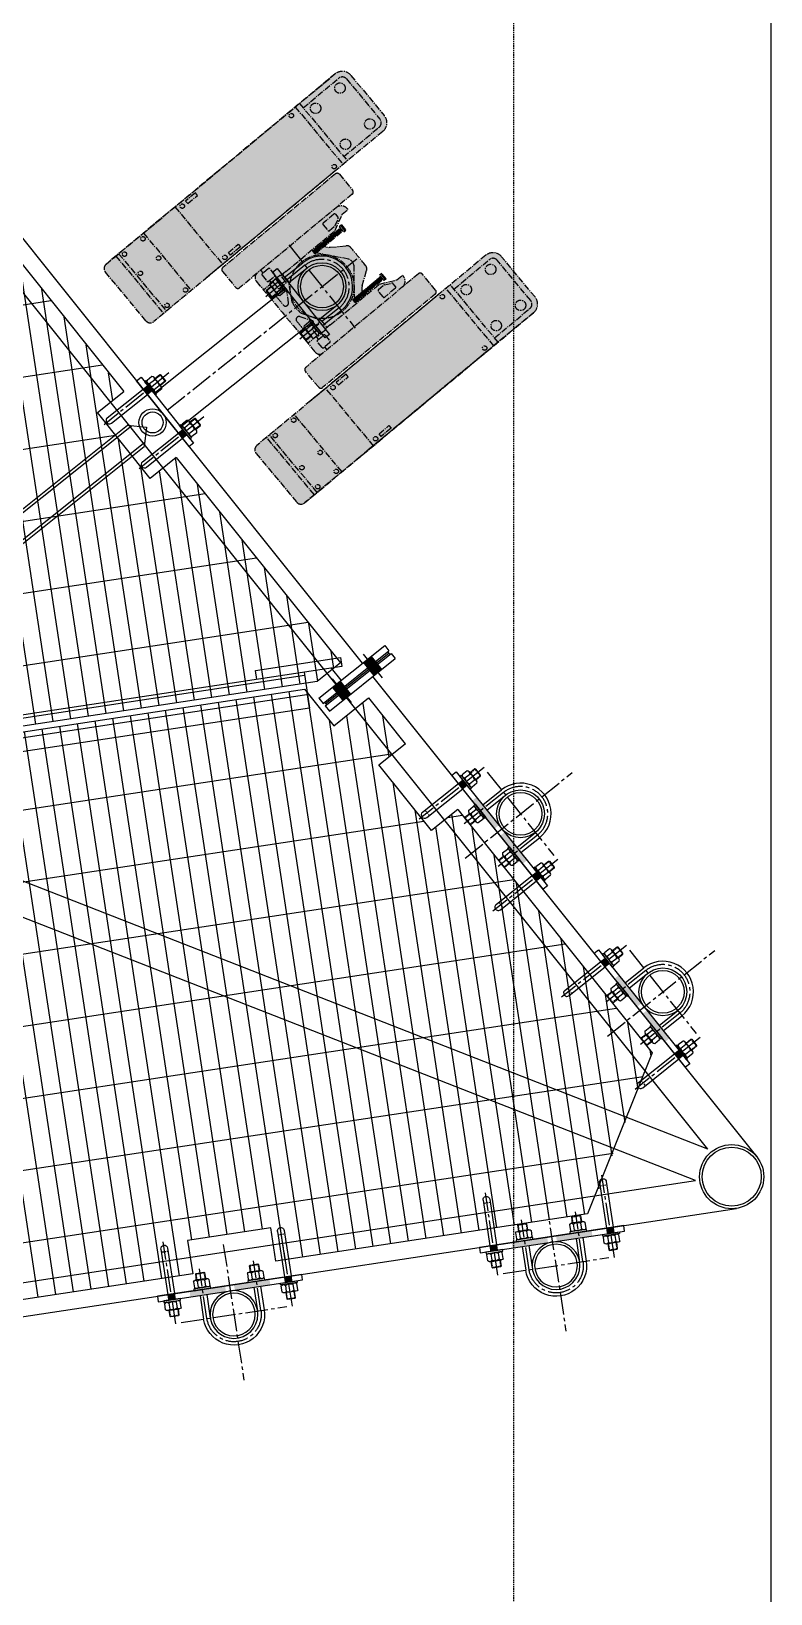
# Model space of a CAD drawing. Extents: x -408 to 1508121, y -29672 to 868845.
# Drawn here: x 1343307 to 1344624, y 372137 to 374919 of the extents above; entities that cross this region are included whole.
import ezdxf

# ---------------------------------------------------------------- set-up
doc = ezdxf.new("R2010")
doc.units = 0
doc.header["$MEASUREMENT"] = 0
for name, pattern in [('CENTER2', [16.875, 11.25, -1.875, 1.875, -1.875]), ('CENTRE', [58, 40, -6, 6, -6]), ('HIDDEN2', [4, 2.5, -1.5])]:
    doc.linetypes.add(name, pattern=pattern)
doc.layers.get('0').update_dxf_attribs({"lineweight": 25})
for name, color, linetype in [('-GRATING SLOT', 2, 'Continuous'), ('Building Exist', 8, 'Continuous'), ('Earth_Exist', 7, 'HIDDEN2'), ('ELEC', 1, 'CENTER2'), ('Fence Plan Exist', 8, 'FENCE-COMPOUND'), ('Hatch', 8, 'Continuous'), ('STEEL', 2, 'Continuous'), ('Steelwork centreline', 1, 'CENTRE'), ('Steelwork Exist', 7, 'Continuous'), ('Steelwork Hidden', 1, 'Continuous'), ('Steelwork New', 2, 'Continuous')]:
    doc.layers.add(name, color=color, linetype=linetype)
doc.styles.add('ISOCP', font='isocp.shx')
doc.linetypes.add('FENCE-COMPOUND', pattern='A,12,-3.5,["/",ISOCP,S=2.5,R=0,X=-2.5,Y=-1.25],-0.25', length=15.75)
pattern_1 = [(255, (-12479.50001493878, -2438.904908980039), (1.690370196005869, -0.4529333289294116), [])]

# ---------------------------------------------------------------- blocks, each defined once
blk = doc.blocks.new('NEW MOUNT')
at = {"layer": 'Building Exist'}
h = blk.add_hatch(color=2, dxfattribs=at)
h.dxf.hatch_style = 1
h.paths.add_polyline_path([(-97.99997345975679, 9.994499960404935), (-105.0001735717323, 9.994537142523768), (-105.0002194128028, 0.0005733540147048), (-97.99997345975679, 0.0005351291511033)])
h.paths.add_polyline_path([(-105.0001735717323, 9.994537142523768), (-111.9999734597568, 9.994574322516197), (-111.9999734597568, 0.000611576191659), (-105.0002194128028, 0.0005733540147048)])
h = blk.add_hatch(color=2, dxfattribs=at)
h.dxf.hatch_style = 1
h.paths.add_polyline_path([(-48.55027701400468, 9.995699700324618), (-71.99997345975679, 9.995228154903087), (-71.99997345975679, 0.0003931560713681), (-48.55033010555053, 0.0002651092236192)])
h.paths.add_polyline_path([(-7.999973459756802, 9.99651511855518), (-48.55027701400468, 9.995699700324618), (-48.55033010555053, 0.0002651092236192), (-7.999973459756802, 4.36838799942e-05)])
h = blk.add_hatch(color=2, dxfattribs=at)
h.dxf.hatch_style = 1
h.paths.add_polyline_path([(48.55038321028768, 9.995699700324618), (72.00007965603982, 9.995228154903087), (72.00007965603982, 0.0003931560713681), (48.55043630183354, 0.0002651092236192)])
h.paths.add_polyline_path([(8.000079656039816, 9.99651511855518), (48.55038321028768, 9.995699700324618), (48.55043630183354, 0.0002651092236192), (8.000079656039816, 4.36838799942e-05)])
h = blk.add_hatch(color=2, dxfattribs=at)
h.dxf.hatch_style = 1
h.paths.add_polyline_path([(98.00002654024321, 9.994499960404935), (105.0002266522187, 9.994537142523768), (105.0002724932892, 0.0005733540147048), (98.00002654024321, 0.0005351291511033)])
h.paths.add_polyline_path([(105.0002266522187, 9.994537142523768), (112.0000265402432, 9.994574322516197), (112.0000265402432, 0.000611576191659), (105.0002724932892, 0.0005733540147048)])
at = {"color": 2}
blk.add_lwpolyline([(-130.0000000176551, -0.0059381552309787), (-129.9999469018585, 9.99406184462714), (130.0000530981415, 9.999290134463081), (129.9999999823449, -0.0007098653913999), (-129.999999982343, 0.0007098653913999)], dxfattribs=at)
at = {"layer": 'Steelwork centreline'}
for p, q in [((2.65402431978e-05, -73.6831518124648), (2.65402431978e-05, 170.635769244629)), ((-104.9999734597568, 53.62161284609829), (-105.0008273696549, -94.3414511189372)), ((-94.96396817046208, 52.54718039781764), (94.96402125094843, 52.54617158020447)), ((-48.54997345788433, 52.54701141342011), (-48.55052665888615, -37.00442193518029)), ((48.5500265403316, 52.54670785848758), (48.54947333932797, -37.00472549011465)), ((105.0000265402432, 53.62161284609829), (105.0008804501412, -94.3414511189372))]:
    blk.add_line(p, q, dxfattribs=at)
blk.add_arc((2.65402431978e-05, 52.54667598901106), 48.55, 359.9993738503077, 180, dxfattribs=at)
at = {"layer": 'Steelwork Exist', "color": 2}
for p, q in [((-115.392414425276, 27.99459234198548), (-94.60780473473824, 27.99448194288016)), ((-54.55027701453764, 9.995609933575906), (-54.5499734578043, 52.54704328289846)), ((-42.55027701469953, 9.995546194619235), (-42.54997345796619, 52.54697954394361)), ((42.54972298364918, 9.995306378641544), (42.55002654042619, 52.54673972796228)), ((54.54972298348002, 9.995242639688511), (54.55002654024247, 52.54667598901106)), ((115.3924675057624, 27.99459234198548), (94.60785781522465, 27.99448194288016)), ((-119.0001202029671, 25.99461150457319), (-119.0001786303437, 14.99461150473689)), ((-115.3924940989691, 12.99459234219648), (-94.60788440842772, 12.99448194309298)), ((-111.6668452971135, 14.99457255314883), (-111.6667868697404, 25.99457255299058)), ((-98.33351196396687, 14.99450173208788), (-98.33345353659388, 25.99450173193145)), ((-91.00012020336365, 25.99446278035066), (-91.00017863073664, 14.99446278050527)), ((91.00017328385002, 25.99446278035066), (91.000231711223, 14.99446278050527)), ((115.3925471794555, 12.99459234219648), (94.60793748891409, 12.99448194309298)), ((98.33356504445328, 14.99450173208788), (98.33350661708029, 25.99450173193145)), ((111.6668983775998, 14.99457255314883), (111.6668399502268, 25.99457255299058)), ((119.0001732834534, 25.99461150457319), (119.0002317108301, 14.99461150473689)), ((-111.0007623730143, -82.10465514742698), (-111.0002583041459, -0.0054309877505148)), ((-99.00076237319081, -82.10471888638001), (-99.00025830431879, -0.0054947267017269)), ((-62.5504151155219, -16.0043475733637), (-62.5503566881489, -5.004347573520134)), ((-38.15812089360952, -18.00447713500216), (-58.94273058415275, -18.00436673589684)), ((-38.15804121991822, -3.004477135214982), (-58.94265091045963, -3.004366736106022)), ((-55.21702335491863, -5.004386525104564), (-55.21708178229165, -16.00438652494631)), ((-41.88369002177386, -5.004457346163691), (-41.88374844914688, -16.00445734600725)), ((-34.55041511591844, -16.00449629759168), (-34.55035668854363, -5.004496297759033)), ((34.54958488115517, -16.00494087491643), (34.54964330852817, -5.004940875072862)), ((58.94187910306754, -18.00507043655489), (38.15726941252433, -18.00496003744956)), ((58.94195877675882, -3.005070436767709), (38.15734908621744, -3.004960037658746)), ((41.88297664175843, -5.004979826657289), (41.88291821438543, -16.00497982649904)), ((55.21630997490318, -5.005050647716416), (55.21625154753018, -16.00505064755998)), ((62.54958488075863, -16.00508959914441), (62.54964330813344, -5.005089599311759)), ((99.00081545367719, -82.10471888638001), (99.00031138480516, -0.0054947267017269)), ((111.0008154535007, -82.10465514742698), (111.0003113846323, -0.0054309877505148))]:
    blk.add_line(p, q, dxfattribs=at)
at = {"layer": 'Steelwork Exist', "color": 8, "linetype": 'HIDDEN2'}
for p, q in [((-97.00005115274328, 38.99449464964346), (-113.0000511525195, 38.99457963491478)), ((-112.0000458409558, 39.99457432332201), (-112.0001095799052, 27.99457432349118)), ((-98.00010958010172, 27.9944999613781), (-98.0000458411505, 39.99449996121075)), ((97.00010423322964, 38.99449464964346), (113.0001042330059, 38.99457963491478)), ((98.00016266058813, 27.9944999613781), (98.00009892163686, 39.99449996121075)), ((112.0000989214422, 39.99457432332201), (112.0001626603916, 27.99457432349118)), ((-55.55042573877654, -18.00438475438932), (-55.55048947772957, -30.0043847542238)), ((-41.55048947793146, -30.00445911633324), (-41.55042573897482, -18.00445911650604)), ((41.54957425790053, -18.00497805594204), (41.5495105189475, -30.00497805577652)), ((55.54951051874559, -30.00505241788597), (55.54957425770225, -18.00505241805877)), ((-56.55048416613317, -29.0043794426565), (-40.55048416635691, -29.00446442792964)), ((40.54951583054388, -29.00497274420923), (56.54951583032016, -29.00505772948236)), ((-99.00073050371793, -76.10471888646369), (-111.0007305035487, -76.10465514751066)), ((99.00078358420431, -76.10471888646369), (111.0007835840351, -76.10465514751066))]:
    blk.add_line(p, q, dxfattribs=at)
at = {"layer": 'Steelwork Exist', "color": 2}
for points in [[(-97.00010958012173, 27.99449464979989), (-97.00005115274328, 38.99449464964346), (-98.0000458411505, 39.99449996121075), (-112.0000458409558, 39.99457432332201), (-113.0000511525195, 38.99457963491478), (-113.000109579898, 27.99457963507121)], [(97.00016266060814, 27.99449464979989), (97.00010423322964, 38.99449464964346), (98.00009892163686, 39.99449996121075), (112.0000989214422, 39.99457432332201), (113.0001042330059, 38.99457963491478), (113.0001626603843, 27.99457963507121)], [(-56.55042573876745, -18.00437944281293), (-56.55048416613317, -29.0043794426565), (-55.55048947772957, -30.0043847542238), (-41.55048947793146, -30.00445911633324), (-40.55048416635691, -29.00446442792964), (-40.55042573898754, -18.00446442808606)], [(40.54957425790962, -18.00497274436566), (40.54951583054388, -29.00497274420923), (41.5495105189475, -30.00497805577652), (55.54951051874559, -30.00505241788597), (56.54951583032016, -29.00505772948236), (56.54957425768952, -18.00505772963879)]]:
    blk.add_lwpolyline(points, dxfattribs=at)
at = {"layer": 'Steelwork Exist'}
for points in [[(-90.00018925390758, 12.99445746895617), (-90.00020518864767, 9.994457468999826), (-120.0002051882238, 9.994616816382404), (-120.0001892534874, 12.99461681633875), (-90.00018925390758, 12.99445746895617)], [(90.00024233439397, 12.99445746895617), (90.00025826913406, 9.994457468999826), (120.0002582687102, 9.994616816382404), (120.0002423339738, 12.99461681633875), (90.00024233439397, 12.99445746895617)], [(-63.55034606497793, -3.004342261967393), (-63.55033013024149, -0.0043422620110505), (-33.5503301306635, -0.0045016093972663), (-33.55034606540357, -3.004501609353609), (-63.55034606497793, -3.004342261967393)], [(33.54965393169914, -3.00493556352012), (33.54966986643558, -0.0049355635637767), (63.54966986601357, -0.0050949109499925), (63.5496539312735, -3.005094910906336), (33.54965393169914, -3.00493556352012)]]:
    blk.add_lwpolyline(points, dxfattribs=at)
at = {"layer": 'Steelwork Exist', "color": 2}
for radius in [42.54999999999999, 38.05]:
    blk.add_circle((2.65402431978e-05, 52.54667598901106), radius, dxfattribs=at)
for centre, radius, start, end in [((2.65402431978e-05, 52.54667598901106), 54.55, 359.9993912933662, 180), ((-115.3334660729633, 23.63435032751295), 4.360640472798487, 32.76917191631592, 147.2302194215258), ((-105.0001739091349, 15.88342603149249), 12.11111111111111, 56.60120720098078, 123.3981841369849), ((-94.66679940659014, 23.63424055487303), 4.360640472798487, 32.76917191631592, 147.2302194215258), ((94.66685248707651, 23.63424055487303), 4.360640472798487, 32.7697805784742, 147.2308280836841), ((105.0002269896213, 15.88342603149249), 12.11111111111111, 56.60181586310208, 123.3987927990765), ((115.3335191534497, 23.63435032751295), 4.360640472798487, 32.7697805784742, 147.2308280836841), ((-115.3334994271172, 17.35483373020361), 4.360640472798487, 212.7691719163159, 327.2302194215258), ((-105.0001249245688, 25.10564825358415), 12.11111111111111, 236.6012072009808, 303.3981841369849), ((-94.66683276074036, 17.35472395756551), 4.360640472798487, 212.7691719163159, 327.2302194215258), ((94.66688584122677, 17.35472395756551), 4.360640472798487, 212.7697805784742, 327.2308280836841), ((105.0001780050552, 25.10564825358415), 12.11111111111111, 236.6018158631021, 303.3987927990765), ((115.3335525076036, 17.35483373020361), 4.360640472798487, 212.7697805784742, 327.2308280836841), ((-58.88373591229537, -13.64412534788789), 4.360640472798487, 212.7691719163159, 327.2302194215258), ((-58.88370255814697, -7.364608750580372), 4.360640472798487, 32.76917191631592, 147.2302194215258), ((-48.55036140975061, -5.893310824509172), 12.11111111111111, 236.6012072009808, 303.3981841369849), ((-48.55041039431672, -15.11553304660265), 12.11111111111111, 56.60120720098078, 123.3981841369849), ((-38.21706924592218, -13.64423512053145), 4.360640472798487, 212.7691719163159, 327.2302194215258), ((-38.21703589177014, -7.364718523222108), 4.360640472798487, 32.76917191631592, 147.2302194215258), ((38.21626408438168, -13.64471864944062), 4.360640472798487, 212.7691719163159, 327.2302194215258), ((38.21629743853009, -7.365202052133098), 4.360640472798487, 32.76917191631592, 147.2302194215258), ((48.54963858692645, -5.893904126061896), 12.11111111111111, 236.6012072009808, 303.3981841369849), ((48.54958960236036, -15.11612634815537), 12.11111111111111, 56.60120720098078, 123.3981841369849), ((58.88293075075488, -13.64482842208417), 4.360640472798487, 212.7691719163159, 327.2302194215258), ((58.88296410490693, -7.365311824774835), 4.360640472798487, 32.76917191631592, 147.2302194215258), ((-105.0007623731071, -82.10468701689986), 5.999999999999999, 179.999695668882, 359.999695668882), ((105.0008154535935, -82.10468701689986), 5.999999999999999, 180.000304331118, 0.0003043311180138999)]:
    blk.add_arc(centre, radius, start, end, dxfattribs=at)
blk = doc.blocks.new('*U255')
at = {"true_color": 0xffffff}
h = blk.add_hatch(color=7, dxfattribs=at)
h.dxf.hatch_style = 1
edge = h.paths.add_edge_path()
edge.add_line((-332.7066466859715, 276.4412483093329), (-862.7066466859714, 276.4412483093329))
edge.add_arc((-862.7066466859714, 266.4412483093329), 10, 90, 180)
edge.add_line((-872.7066466859714, 266.4412483093329), (-872.7066466859714, 153.4412483093329))
edge.add_arc((-862.7066466859714, 153.4412483093329), 10, 180, 270)
edge.add_line((-862.7066466859714, 143.4412483093328), (-332.7066466859715, 143.4412483093328))
edge.add_arc((-332.7066466859715, 163.4412483093329), 20, 270, 360)
edge.add_line((-312.7066466859715, 163.4412483093329), (-312.7066466859715, 256.4412483093329))
edge.add_arc((-332.7066466859715, 256.4412483093329), 20, 0, 90)
h = blk.add_hatch(color=7, dxfattribs=at)
h.dxf.hatch_style = 1
edge = h.paths.add_edge_path()
edge.add_line((-446.0885262970286, 139.1153693262022), (-706.7968293869808, 139.1153693262022))
edge.add_arc((-706.7968293869808, 134.1153693262022), 5, 90, 180)
edge.add_line((-711.7968293869808, 134.1153693262022), (-711.7968293869808, 97.1153693262022))
edge.add_arc((-706.7968293869808, 97.1153693262022), 5, 180, 270)
edge.add_line((-706.7968293869808, 92.1153693262022), (-666.5837014428863, 92.1153693262022))
edge.add_arc((-666.583701443008, 82.11536932649622), 9.99999999970597, 89.99999999930237, 179.9974358599911)
edge.add_line((-676.5837014326997, 82.11581685335246), (-676.5837014326997, -82.11582135241598))
edge.add_arc((-666.5841534486977, -82.11582135241598), 9.999547984002104, 180.0000000000001, 270.0025899196011)
edge.add_line((-666.5837014428863, -92.1153693262022), (-706.7968293869808, -92.1153693262022))
edge.add_arc((-706.7968293869808, -97.1153693262022), 5, 90, 180)
edge.add_line((-711.7968293869808, -97.1153693262022), (-711.7968293869808, -134.1153693262022))
edge.add_arc((-706.7968293869808, -134.1153693262022), 5, 180, 270)
edge.add_line((-706.7968293869808, -139.1153693262022), (-446.0885262970286, -139.1153693262022))
edge.add_arc((-446.0885262970286, -134.1153693262022), 5, 270, 360)
edge.add_line((-441.0885262970286, -134.1153693262022), (-441.0885262970286, -97.1153693262022))
edge.add_arc((-446.0885262970286, -97.1153693262022), 5, 0, 90)
edge.add_line((-446.0885262970286, -92.1153693262022), (-481.9074327716688, -92.11536932617183))
edge.add_arc((-483.562393213261, -78.04116031827297), 14.1711768481399, 276.7065086065166, 368.5758282112092)
edge.add_line((-469.5496589279336, -75.92797998756993), (-482.6034682748312, -75.9279799873475))
edge.add_line((-482.6034682748312, -75.9279799873475), (-511.1367397224703, -61.83331205439754))
edge.add_line((-511.1367397224703, -61.83331205439754), (-545.516775590152, -61.83331205439754))
edge.add_arc((-525.4818612282731, -61.18088892583221), 20.04553440112059, 124.14569243126351, 181.8651383306969, ccw=False)
edge.add_line((-536.7334032615287, -44.59094464321345), (-513.2378649284828, -28.67530617603916))
edge.add_arc((-518.8645265931723, -20.36891965548211), 10.03271541098321, 304.1133129720614, 359.9000611521219)
edge.add_arc((-12189.23337541665, -0.0127187310044761), 11680.41931751228, 359.9000611521219, 360.1000636260545)
edge.add_arc((-527.66162601415, 15.69275943016178), 19.40593010181404, 13.99677610861405, 41.98984976492545)
edge.add_line((-513.2379093257337, 28.67530617603524), (-536.7334032611278, 44.59094464295775))
edge.add_arc((-525.5027205288199, 61.17026306462722), 20.02503518001577, 178.102532482827, 235.88663675663952, ccw=False)
edge.add_line((-545.516775590152, 61.83331205439754), (-511.1367397224703, 61.83331205439754))
edge.add_line((-511.1367397224703, 61.83331205439754), (-482.6034682748312, 75.9279799873475))
edge.add_line((-482.6034682748312, 75.9279799873475), (-469.5496589279673, 75.9279799873475))
edge.add_arc((-483.5623932132608, 78.0411603182731), 14.17117684813971, 351.4241717878807, 443.2934913934836)
edge.add_line((-481.9074327716688, 92.11536932617183), (-446.0885262970286, 92.1153693262022))
edge.add_arc((-446.088526297033, 97.11536932620643), 5.000000000004233, 270.0000000000495, 359.9999999999515)
edge.add_line((-441.0885262970286, 97.1153693262022), (-441.0885262970286, 134.1153693262022))
edge.add_arc((-446.0885262970286, 134.1153693262022), 5, 0, 90)
h = blk.add_hatch()
h.set_pattern_fill('_USER', color=256, scale=1.75, angle=255, pattern_type=0)
h.set_pattern_definition(pattern_1)
h.paths.add_polyline_path([(-500.8611339541557, 52.7888820877124), (-565.245125746721, 52.7888820877124), (-565.245125746721, 59.48338667719509), (-500.8611339541557, 59.48338667719509)])
h = blk.add_hatch()
h.set_pattern_fill('_USER', color=256, scale=1.75, angle=255, pattern_type=0)
h.set_pattern_definition(pattern_1)
h.paths.add_polyline_path([(-500.8611339541557, -52.7888820877124), (-565.245125746721, -52.7888820877124), (-565.245125746721, -59.48338667719509), (-500.8611339541557, -59.48338667719509)])
h = blk.add_hatch(color=7, dxfattribs=at)
h.dxf.hatch_style = 1
edge = h.paths.add_edge_path()
edge.add_line((-332.7066466859715, -143.4412483093328), (-862.7066466859714, -143.4412483093328))
edge.add_arc((-862.7066466859714, -153.4412483093329), 10, 90, 180)
edge.add_line((-872.7066466859714, -153.4412483093329), (-872.7066466859714, -266.4412483093329))
edge.add_arc((-862.7066466859714, -266.4412483093329), 10, 180, 270)
edge.add_line((-862.7066466859714, -276.4412483093329), (-332.7066466859715, -276.4412483093329))
edge.add_arc((-332.7066466859715, -256.4412483093329), 20, 270, 360)
edge.add_line((-312.7066466859715, -256.4412483093329), (-312.7066466859715, -163.4412483093329))
edge.add_arc((-332.7066466859715, -163.4412483093329), 20, 0, 90)
for p, q in [((-840.1391144060934, 276.4412483093329), (-840.1391144060934, 143.4412483093328)), ((-833.7055040693549, 276.4412483093329), (-833.7055040693549, 143.4412483093328)), ((-776.0874149192996, 276.4412483093329), (-776.0874149192996, 143.4412483093328)), ((-703.3556432265495, 276.4412483093329), (-703.3556432265495, 143.4412483093328)), ((-424.8595786234536, 276.4412483093329), (-424.8595786234536, 143.4412483093328)), ((-414.8595786234536, 276.4412483093329), (-414.8595786234536, 143.4412483093328)), ((-414.8595786234536, 266.441248309362), (-332.7066466859715, 266.4412483093329)), ((-322.7066466859715, 256.4412483093329), (-322.7066466859715, 163.4412483093329)), ((-442.8685123504136, 143.4412483093038), (-742.5447810215289, 143.4412483093328)), ((-414.8595786234536, 153.441248309362), (-332.7066466859715, 153.4412483093329)), ((-711.7947045865174, 134.1153693262022), (-711.7947045865174, 97.1153693262022)), ((-446.0864014965655, 139.1153693262022), (-706.7947045865174, 139.1153693262022)), ((-441.0864014965653, 134.1153693262022), (-441.0864014965653, 97.1153693262022)), ((-446.0864014965655, 92.1153693262022), (-706.7947045865174, 92.1153693262022)), ((-657.7505694092423, 85.68155152793044), (-657.7505694092423, 92.1153693262022)), ((-520.830650124949, 83.68155152793042), (-520.830650124949, 70.2002534295898)), ((-493.8206322870855, 85.68155152793044), (-518.8306501249488, 85.68155152793044)), ((-491.8206322870855, 83.68155152793042), (-491.8206322870855, 77.0939938496158)), ((-654.4667174678642, 61.83331205439754), (-676.5824966475658, 61.83331205439754)), ((-657.7505694092423, 61.83331205439754), (-657.7505694092423, 68.2002534295898)), ((-624.8986425822541, 61.83331205439754), (-636.5600700311652, 61.83331205439754)), ((-632.4510826484355, 45.19958248708279), (-632.4510826484355, 61.83331205439754)), ((-624.8986425822541, 61.83331205439754), (-511.1346149220071, 61.83331205439754)), ((-565.245125746721, 59.48338667719509), (-500.8611339541557, 59.48338667719509)), ((-565.245125746721, 59.48338667719509), (-565.245125746721, 52.78888208768328)), ((-560.5146507896887, 50.54071163828485), (-560.5146507896887, 61.83331205439754)), ((-560.5146507896887, 50.54071163828485), (-560.5146507896887, 61.83331205439754)), ((-545.5146507896889, 61.1495455406839), (-545.5146507896889, 61.83331205439754)), ((-545.5146507896889, 61.1495455406839), (-545.5146507896889, 61.83331205439754)), ((-518.8306501249488, 68.2002534295898), (-506.4058328237033, 68.2002534295898)), ((-511.1346149220071, 61.83331205439754), (-482.6013434743682, 75.9279799873475)), ((-505.0455499073314, 68.52637415268691), (-493.4603493707427, 74.4201145727129)), ((-500.8611339541557, 62.48338667719509), (-500.8611339541557, 49.78888208768331)), ((-495.8611339541557, 62.48338667719509), (-500.8611339541557, 62.48338667719509)), ((-497.8611339541557, 62.48338667719509), (-497.8611339541557, 49.78888208768331)), ((-495.8611339541557, 62.48338667719509), (-495.8611339541557, 49.78888208768331)), ((-482.6013434743682, 75.9279799873475), (-469.5475341275041, 75.9279799873475)), ((-647.1434730507779, 40.019498990383), (-663.5830543745133, 40.01949899035389)), ((-657.2088868728778, 15.82868535025045), (-644.5572600783952, 35.4991363818117)), ((-651.2436895346791, 12.6880898400268), (-632.7269406668374, 44.18600741471164)), ((-565.245125746721, 52.78888208768328), (-500.8611339541557, 52.78888208768328)), ((-524.7605199370473, 7.087493351195008), (-560.5146507896887, 50.54071163828485)), ((-536.7312784606647, 44.59094464295775), (-513.2357401280196, 28.67530617603916)), ((-495.8611339541557, 49.78888208768331), (-500.8611339541557, 49.7888820876542)), ((-657.2088868728778, -15.82868535025045), (-644.5572600783952, -35.4991363818117)), ((-651.2436895346791, -12.68808984005591), (-632.7269406668374, -44.18600741471164)), ((-524.7605199370473, -7.087493351195008), (-560.5146507896887, -50.54071163828485)), ((-647.1434730507779, -40.019498990383), (-663.5830543745133, -40.01949899035389)), ((-632.4510826484355, -45.19958248708279), (-632.4510826484355, -61.83331205439754)), ((-565.245125746721, -52.78888208768328), (-500.8611339541557, -52.78888208768328)), ((-565.245125746721, -59.48338667719509), (-565.245125746721, -52.78888208768328)), ((-560.5146507896887, -50.54071163828485), (-560.5146507896887, -61.83331205439754)), ((-536.7312784606647, -44.59094464295775), (-513.2357401280196, -28.67530617603916)), ((-500.8611339541557, -62.48338667719509), (-500.8611339541557, -49.78888208768331)), ((-495.8611339541557, -49.78888208768331), (-500.8611339541557, -49.7888820876542)), ((-497.8611339541557, -62.48338667719509), (-497.8611339541557, -49.78888208768331)), ((-495.8611339541557, -62.48338667719509), (-495.8611339541557, -49.78888208768331)), ((-654.4667174678642, -61.83331205439754), (-676.5824966475658, -61.83331205439754)), ((-657.7505694092423, -61.83331205439754), (-657.7505694092423, -68.2002534295898)), ((-624.8986425822541, -61.83331205439754), (-636.5600700311652, -61.83331205439754)), ((-624.8986425822541, -61.83331205439754), (-511.1346149220071, -61.83331205439754)), ((-565.245125746721, -59.48338667719509), (-500.8611339541557, -59.48338667719509)), ((-545.5146507896889, -61.1495455406839), (-545.5146507896889, -61.83331205439754)), ((-520.830650124949, -83.68155152793042), (-520.830650124949, -70.2002534295898)), ((-518.8306501249488, -68.2002534295898), (-506.4058328237033, -68.2002534295898)), ((-511.1346149220071, -61.83331205439754), (-482.6013434743682, -75.9279799873475)), ((-505.0455499073314, -68.52637415268691), (-493.4603493707427, -74.4201145727129)), ((-495.8611339541557, -62.48338667719509), (-500.8611339541557, -62.48338667719509)), ((-491.8206322870855, -83.68155152793042), (-491.8206322870855, -77.0939938496158)), ((-482.6013434743682, -75.9279799873475), (-469.5475341275041, -75.9279799873475)), ((-711.7947045865174, -134.1153693262022), (-711.7947045865174, -97.1153693262022)), ((-446.0864014965655, -92.1153693262022), (-706.7947045865174, -92.1153693262022)), ((-657.7505694092423, -85.68155152793044), (-657.7505694092423, -92.1153693262022)), ((-493.8206322870855, -85.68155152793044), (-518.8306501249488, -85.68155152793044)), ((-441.0864014965653, -134.1153693262022), (-441.0864014965653, -97.1153693262022)), ((-446.0864014965655, -139.1153693262022), (-706.7947045865174, -139.1153693262022)), ((-840.1391144060934, -276.4412483093329), (-840.1391144060934, -143.4412483093328)), ((-833.7055040693549, -276.4412483093329), (-833.7055040693549, -143.4412483093328)), ((-776.0874149192996, -276.4412483093329), (-776.0874149192996, -143.4412483093328)), ((-442.8685123504136, -143.4412483093038), (-742.5447810215289, -143.4412483093328)), ((-703.3556432265495, -276.4412483093329), (-703.3556432265495, -143.4412483093328)), ((-424.8595786234536, -276.4412483093329), (-424.8595786234536, -143.4412483093328)), ((-414.8595786234536, -276.4412483093329), (-414.8595786234536, -143.4412483093328)), ((-414.8595786234536, -153.441248309362), (-332.7066466859715, -153.4412483093329)), ((-322.7066466859715, -256.4412483093329), (-322.7066466859715, -163.4412483093329)), ((-442.8685123504136, -276.4412483093038), (-742.5447810215289, -276.4412483093329)), ((-414.8595786234536, -266.441248309362), (-332.7066466859715, -266.4412483093329))]:
    blk.add_line(p, q)
for points in [[(-872.7066466859714, 266.4412483093329, -0.4142135623730951), (-862.7066466859714, 276.4412483093329), (-332.7066466859715, 276.4412483093329), (-862.7066466859714, 276.4412483093329), (-332.7066466859715, 276.4412483093329, -0.4142135623730951), (-312.7066466859715, 256.4412483093329), (-312.7066466859715, 163.4412483093329, -0.4142135623730951), (-332.7066466859715, 143.4412483093328), (-862.7066466859714, 143.4412483093328, -0.4142135623730951), (-872.7066466859714, 153.4412483093329)], [(-661.7749665230684, 83.68155152793042), (-661.7749665230684, 70.2002534295898, 0.4142135623730951), (-659.7749665230684, 68.2002534295898), (-645.7284717045432, 68.2002534295898, 0.4142135623730951), (-643.7284717045432, 70.2002534295898), (-643.7284717045432, 83.68155152793042, 0.4142135623730951), (-645.7284717045432, 85.68155152793044), (-659.7749665230684, 85.68155152793044, 0.4142135623730951)], [(-654.5366411587629, 61.30909316777252), (-654.5366411587629, 47.82779506943189, 0.4142135623730951), (-652.5366411587628, 45.82779506943189), (-638.4901463402375, 45.82779506943189, 0.4142135623730951), (-636.4901463402375, 47.82779506943189), (-636.4901463402375, 61.30909316777252, 0.4142135623730951), (-638.4901463402375, 63.30909316777251), (-652.5366411587628, 63.30909316777251, 0.4142135623730951)], [(-654.5366411587629, -61.30909316777252), (-654.5366411587629, -47.82779506943189, -0.4142135623730951), (-652.5366411587628, -45.82779506943189), (-638.4901463402375, -45.82779506943189, -0.4142135623730951), (-636.4901463402375, -47.82779506943189), (-636.4901463402375, -61.30909316777252, -0.4142135623730951), (-638.4901463402375, -63.30909316777251), (-652.5366411587628, -63.30909316777251, -0.4142135623730951)], [(-661.7749665230684, -83.68155152793042), (-661.7749665230684, -70.2002534295898, -0.4142135623730951), (-659.7749665230684, -68.2002534295898), (-645.7284717045432, -68.2002534295898, -0.4142135623730951), (-643.7284717045432, -70.2002534295898), (-643.7284717045432, -83.68155152793042, -0.4142135623730951), (-645.7284717045432, -85.68155152793044), (-659.7749665230684, -85.68155152793044, -0.4142135623730951)], [(-872.7066466859714, -266.4412483093329, 0.4142135623730951), (-862.7066466859714, -276.4412483093329), (-332.7066466859715, -276.4412483093329), (-862.7066466859714, -276.4412483093329), (-332.7066466859715, -276.4412483093329, 0.4142135623730951), (-312.7066466859715, -256.4412483093329), (-312.7066466859715, -163.4412483093329, 0.4142135623730951), (-332.7066466859715, -143.4412483093328), (-862.7066466859714, -143.4412483093328, 0.4142135623730951), (-872.7066466859714, -153.4412483093329)]]:
    blk.add_lwpolyline(points, format="xyb", close=True)
for points in [[(-682.0541925380702, 272.5120136884507), (-682.0541925380702, 266.5418082750402), (-659.1909152265171, 266.5418082750402), (-659.1909152265171, 272.5120136884507)], [(-682.0541925380702, 272.5120136884507), (-682.0541925380702, 266.5418082750402), (-659.1909152265171, 266.5418082750402), (-659.1909152265171, 272.5120136884507)], [(-682.0541925380702, 147.3704829302151), (-682.0541925380702, 153.3406883436255), (-659.1909152265171, 153.3406883436255), (-659.1909152265171, 147.3704829302151)], [(-682.0541925380702, 147.3704829302151), (-682.0541925380702, 153.3406883436255), (-659.1909152265171, 153.3406883436255), (-659.1909152265171, 147.3704829302151)], [(-682.0541925380702, -147.3704829302151), (-682.0541925380702, -153.3406883436255), (-659.1909152265171, -153.3406883436255), (-659.1909152265171, -147.3704829302151)], [(-682.0541925380702, -147.3704829302151), (-682.0541925380702, -153.3406883436255), (-659.1909152265171, -153.3406883436255), (-659.1909152265171, -147.3704829302151)], [(-682.0541925380702, -272.5120136884507), (-682.0541925380702, -266.5418082750402), (-659.1909152265171, -266.5418082750402), (-659.1909152265171, -272.5120136884507)], [(-682.0541925380702, -272.5120136884507), (-682.0541925380702, -266.5418082750402), (-659.1909152265171, -266.5418082750402), (-659.1909152265171, -272.5120136884507)]]:
    blk.add_lwpolyline(points, close=True)
for centre, radius in [((-826.2683315909699, 269.2595454424154), 3.954529108246788), ((-783.470479360828, 269.2595454424154), 3.954529108246788), ((-692.4990483639294, 269.2595454424154), 3.954529108246788), ((-440.0144312001529, 269.2595454424154), 3.954529108246788), ((-398.506260153069, 251.518461920321), 9.313590698272073), ((-342.1309995233778, 251.518461920321), 9.313590698272073), ((-826.2683315909699, 225.0559816169552), 3.954529108246788), ((-784.0483288646674, 225.0559816169552), 3.954529108246788), ((-398.506260153069, 168.3640346983447), 9.313590698272073), ((-342.1309995233778, 168.3640346983447), 9.313590698272073), ((-826.2683315909699, 150.6229511762503), 3.954529108246788), ((-783.470479360828, 150.6229511762503), 3.954529108246788), ((-692.4990483639294, 150.6229511762503), 3.954529108246788), ((-439.3831532214998, 150.6229511762503), 3.954529108246788), ((-592.7066466859712, 0), 57), ((-826.2683315909699, -150.6229511762503), 3.954529108246788), ((-783.470479360828, -150.6229511762503), 3.954529108246788), ((-692.4990483639294, -150.6229511762503), 3.954529108246788), ((-439.3831532214998, -150.6229511762503), 3.954529108246788), ((-398.506260153069, -168.3640346983447), 9.313590698272073), ((-342.1309995233778, -168.3640346983447), 9.313590698272073), ((-826.2683315909699, -225.0559816169552), 3.954529108246788), ((-784.0483288646674, -225.0559816169552), 3.954529108246788), ((-398.506260153069, -251.518461920321), 9.313590698272073), ((-342.1309995233778, -251.518461920321), 9.313590698272073), ((-826.2683315909699, -269.2595454424154), 3.954529108246788), ((-783.470479360828, -269.2595454424154), 3.954529108246788), ((-692.4990483639294, -269.2595454424154), 3.954529108246788), ((-440.0144312001529, -269.2595454424154), 3.954529108246788)]:
    blk.add_circle(centre, radius)
for centre, radius, start, end in [((-332.7066466859715, 256.4412483093329), 10, 0, 90), ((-332.7066466859715, 163.4412483093329), 10, 270, 0), ((-706.7947045865174, 134.1153693262022), 5, 90, 180), ((-446.0864014965655, 134.1153693262022), 5, 0, 90), ((-706.7947045865174, 97.1153693262022), 5, 180, 270), ((-666.581576642423, 82.11536932620218), 10, 90, 179.9973194892577), ((-518.8306501249488, 83.68155152793042), 2, 90, 180), ((-493.8206322870855, 83.68155152793042), 2, 0, 90), ((-483.5602684127978, 78.04116031827287), 14.17117684814001, 351.4241717887913, 83.29349139348301), ((-446.0864014965655, 97.1153693262022), 5, 270, 0), ((1586062.78368404, -2.2497260943e-06), 1586739.367385473, 179.9970348691381, 180.0029651308618), ((-525.5146507896887, 61.1495455406839, -3.31276326e-08), 20, 180, 235.8866870304551), ((-525.5146507896887, 61.1495455406839, -3.31276326e-08), 20, 180, 235.8866870304551), ((-518.8306501249488, 70.2002534295898), 2, 180, 270), ((-506.4058328237033, 71.2002534295898), 3, 270, 296.9638112957081), ((-494.8206322870856, 77.0939938496158), 3, 296.9638112957081, 0), ((784365.0461301843, 5.146016750572016), 785031.6298316165, 179.997673700267, 179.9991093573394), ((-663.5830543745133, 37.019498990383), 3, 90, 179.9983637194614), ((-647.1434730507779, 37.019498990383), 3, 329.5499149481155, 90), ((-634.4510826484358, 45.19958248708279), 2, 329.5499149481155, 0), ((-518.8297460403874, 20.38630173838464), 10, 0.0006737508038803, 55.98595212273631), ((-661.5168080572212, 18.92849232832668), 5.307258070952176, 197.3131889037044, 324.2627262238712), ((-592.7066466859712, 0), 60, 168.3879029667359, 191.6120970332616), ((-649.5195475531098, 11.67451476768474), 2, 149.5499149505764, 168.3879029667359), ((-537.9804835526329, -2.91038e-11), 15.00000000001585, 331.8033291177296, 28.19667088227047), ((-1587248.196977413, -1.727783016307511), 1586739.367385473, 359.9993262525312, 0.0007985251532157001), ((-661.5168080572212, -18.92849232832668), 5.307258070952176, 35.73727377612459, 162.6868110949014), ((784365.0461301843, -5.146016750688432), 785031.6298316165, 180.0008906426606, 180.0023262997329), ((-649.5195475531098, -11.67451476768474), 2, 191.6120970332616, 210.4500850518844), ((-518.8297016430467, -20.38630173832644), 10, 304.0140478772636, 359.9993262475286), ((-663.5830543745133, -37.019498990383), 3, 180.0016362805386, 270), ((-647.1434730507779, -37.019498990383), 3, 270, 30.45008505188445), ((-634.4510826484358, -45.19958248708279), 2, 0, 30.45008505188445), ((-525.5146507896887, -61.1495455406839, -3.31277144e-08), 20, 124.113312973478, 180), ((-666.581576642423, -82.11536932620218), 10, 180.0026805124098, 270), ((-518.8306501249488, -70.2002534295898), 2, 90, 180), ((-506.4058328237033, -71.2002534295898), 3, 63.03618870429187, 90), ((-494.8206322870856, -77.0939938496158), 3, 0, 63.03618870429187), ((-483.5602684127978, -78.04116031827287), 14.17117684814001, 276.706508606517, 8.575828211208632), ((-706.7947045865174, -97.1153693262022), 5, 90, 180), ((-518.8306501249488, -83.68155152793042), 2, 180, 270), ((-493.8206322870855, -83.68155152793042), 2, 270, 0), ((-446.0864014965655, -97.1153693262022), 5, 0, 90), ((-706.7947045865174, -134.1153693262022), 5, 180, 270), ((-446.0864014965655, -134.1153693262022), 5, 270, 0), ((-332.7066466859715, -163.4412483093329), 10, 0, 90), ((-332.7066466859715, -256.4412483093329), 10, 270, 0)]:
    blk.add_arc(centre, radius, start, end)

msp = doc.modelspace()

# ---------------------------------------------------------------- hatches: boundary and pattern name
at = {"layer": 'Building Exist'}
h = msp.add_hatch(color=256, dxfattribs=at)
h.dxf.hatch_style = 1
h.paths.add_polyline_path([(1343513.837009925, 374288.8313538202), (1343518.207095645, 374283.3627934596), (1343510.399800853, 374277.1237662716), (1343506.029685702, 374282.5923617925)])
h.paths.add_polyline_path([(1343518.207095645, 374283.3627934596), (1343522.576931512, 374277.8945457541), (1343514.769608917, 374271.6555550278), (1343510.399800853, 374277.1237662716)])
h = msp.add_hatch(color=256, dxfattribs=at)
h.dxf.hatch_style = 1
h.paths.add_polyline_path([(1343585.007676861, 374199.7710668857), (1343580.637591143, 374205.2396272465), (1343572.830305395, 374199.0005887425), (1343577.200418917, 374193.53199192)])
h.paths.add_polyline_path([(1343580.637591143, 374205.2396272465), (1343576.267755276, 374210.7078749519), (1343568.460498959, 374204.4688012878), (1343572.830305395, 374199.0005887425)])
at = {"layer": 'Hatch'}
h = msp.add_hatch(dxfattribs=at)
h.set_pattern_fill('GRATE', color=256, scale=40, angle=98.62936916720233)
h.set_pattern_definition([(98.6293691672023, (1343671.132543071, 372819.4126231383), (-31.39057733275509, -4.763838233643369), []), (188.6293691672023, (1343671.132543071, 372819.4126231383), (19.05535293457347, -125.5623093310203), [])])
h.paths.add_polyline_path([(1343424.948904067, 374240.0365776568), (1343471.747379264, 374277.4346010182), (1343196.67530439, 374621.6494155028), (1342917.66872405, 374579.3073393831), (1343006.105377482, 373996.5676508294), (1343020.935571497, 373998.8182830656), (1343044.979300593, 373840.3858383585), (1343092.342936708, 373701.7369768103), (1343099.845044162, 373652.3029967587), (1343816.052210177, 373760.9946925025), (1343857.793344597, 373794.3512476805), (1343565.389297249, 374160.2546384868), (1343518.590822052, 374122.8566151253)])
h = msp.add_hatch(dxfattribs=at)
h.set_pattern_fill('GRATE', color=256, scale=40, angle=98.62936916720233)
h.set_pattern_definition([(98.6293691672023, (1343210.438088908, 372749.4975708759), (-31.39057733275509, -4.763838233643369), []), (188.6293691672023, (1343210.438088908, 372749.4975708759), (19.05535293457347, -125.5623093310203), [])])
h.paths.add_polyline_path([(1343926.024648607, 373613.009299338), (1343973.801684614, 373649.182788628), (1343908.714314469, 373730.6306675169), (1343845.903728056, 373682.4434306233), (1343793.900401667, 373747.5184308892), (1343101.345465653, 373642.4162007483), (1343108.847573108, 373592.9822206967), (1343104.751844459, 373446.523879038), (1343128.827753644, 373287.8793885915), (1343113.997559628, 373285.6287563549), (1343210.768322517, 372647.972738874), (1343594.562539543, 372706.2174008162), (1343585.574138859, 372765.4450808761), (1343733.875922218, 372787.9513794445), (1343742.864322902, 372728.7236993845), (1344300.90130908, 372813.4114673846), (1344412.921410576, 373099.6849340107), (1344066.465041789, 373533.2273601679), (1344019.666566592, 373495.8293368065)])

# ---------------------------------------------------------------- linework, layer by layer
at = {"layer": '-GRATING SLOT', "flags": 128}
for points in [[(1343565.389297249, 374160.2546384868), (1343857.793344597, 373794.3512476805), (1343816.052210177, 373760.9946925025), (1343099.845044162, 373652.3029967587), (1343092.342936708, 373701.7369768103), (1343044.979300593, 373840.3858383585), (1343020.935571497, 373998.8182830656), (1343006.105377482, 373996.5676508294), (1342917.66872405, 374579.3073393831), (1343196.67530439, 374621.6494155028), (1343471.747379264, 374277.4346010182)], [(1343565.389297249, 374160.2546384868), (1343518.590822052, 374122.8566151253), (1343424.948904067, 374240.0365776568), (1343471.747379264, 374277.4346010182)], [(1343594.562539543, 372706.2174008162), (1343210.768322517, 372647.972738874), (1343113.997559628, 373285.6287563549), (1343128.827753644, 373287.8793885915), (1343104.751844459, 373446.523879038), (1343108.847573108, 373592.9822206967), (1343101.345465653, 373642.4162007483), (1343793.900401667, 373747.5184308892), (1343845.903728056, 373682.4434306233), (1343907.735753658, 373731.8552015884), (1343972.823123804, 373650.4073226996)], [(1344066.465041789, 373533.2273601679), (1344019.666566592, 373495.8293368065), (1343926.024648607, 373613.009299338), (1343972.823123804, 373650.4073226996)], [(1344066.465041789, 373533.2273601679), (1344412.921410576, 373099.6849340107), (1344297.562044642, 372812.9047001647), (1343742.864322902, 372728.7236993845)], [(1343742.864322902, 372728.7236993845), (1343733.875922218, 372787.9513794445), (1343585.574138859, 372765.4450808761), (1343594.562539543, 372706.2174008162)]]:
    msp.add_lwpolyline(points, dxfattribs=at)
for points in [[(1343736.964278993, 374490.1754623469), (1343744.776351072, 374496.418180491), (1343838.418499118, 374379.238198795), (1343830.606427039, 374372.9954806509), (1343736.969472474, 374490.1796125188)], [(1343494.787950669, 374296.6495266471), (1343502.600022748, 374302.8922447911), (1343596.246199186, 374185.7114027129), (1343588.434127107, 374179.4686845686), (1343494.79314415, 374296.6536768189)]]:
    msp.add_lwpolyline(points)
at = {"layer": 'Earth_Exist'}
msp.add_lwpolyline([(1341365.083350541, 367291.6940311742), (1344166.401656026, 367291.6940311742), (1344166.401656026, 375349.9415241136), (1341365.083350541, 375349.9415241136)], dxfattribs=at)
at = {"layer": 'Fence Plan Exist', "ltscale": 0.5}
msp.add_lwpolyline([(1344623.77111017, 375721.6903172615), (1344623.77111017, 367001.6903172616), (1339873.77111017, 367001.6903172616), (1339873.77111017, 375721.6903172615), (1341603.77111017, 375721.6903172615)], dxfattribs=at)
at = {"layer": 'Steelwork centreline'}
for p, q in [((1343765.54985861, 374538.5765006146), (1343884.116549176, 374390.203386288)), ((1343549.423488747, 374244.3021256352), (1343887.032459914, 374514.0932391088)), ((1343794.524867885, 374502.3176018065), (1343724.566594264, 374446.4132266016)), ((1343855.141826835, 374426.4625143875), (1343785.183553214, 374370.5581391824)), ((1343552.288612058, 374310.5982845225), (1343436.699823684, 374218.227833074)), ((1343614.719068081, 374232.4751677077), (1343499.130194814, 374140.1048224898))]:
    msp.add_line(p, q, dxfattribs=at)
msp.add_arc((1343824.833203893, 374464.3899434514), 48.55, 308.6284386883041, 128.629064837323, dxfattribs=at)
at = {"layer": 'Steelwork Exist'}
for p, q in [((1343757.53770215, 374480.4412451265), (1343790.779236998, 374507.0048450541)), ((1343765.028963923, 374471.0667586313), (1343798.270498771, 374497.630358559)), ((1343735.039628513, 374463.7428415309), (1343725.665142018, 374456.2515797579)), ((1343732.232140228, 374470.4598356153), (1343740.825419516, 374477.3268255738)), ((1343745.897154216, 374450.155847623), (1343732.921908213, 374466.3929345276)), ((1343745.403412822, 374471.5979727157), (1343736.810133534, 374464.7309827571)), ((1343757.615262335, 374459.5199248394), (1343744.640016332, 374475.7570117439)), ((1343753.727037013, 374461.1818766097), (1343745.133757725, 374454.3148866512)), ((1343725.822077412, 374457.6570587803), (1343735.810426442, 374445.1577434533)), ((1343734.40494742, 374445.3146788468), (1343743.779433915, 374452.8059406198)), ((1343749.711751032, 374448.5860337931), (1343758.305030319, 374455.4530237517)), ((1343818.1546611, 374404.5861577074), (1343851.396195947, 374431.1497576351)), ((1343825.645922873, 374395.2116712122), (1343858.887457721, 374421.7752711397)), ((1343795.656361112, 374387.8875732312), (1343786.281874616, 374380.3963114582)), ((1343786.43881001, 374381.8017904806), (1343796.427159041, 374369.3024751536)), ((1343792.848872827, 374394.6045673155), (1343801.442152114, 374401.4715572741)), ((1343806.513886814, 374374.3005793233), (1343793.538640811, 374390.5376662279)), ((1343806.02014542, 374395.742704416), (1343797.426866133, 374388.8757144572)), ((1343818.231994933, 374383.6646565395), (1343805.25674893, 374399.9017434441)), ((1343814.343769612, 374385.3266083102), (1343805.750490325, 374378.4596183515)), ((1343810.32848363, 374372.7307654935), (1343818.921762918, 374379.5977554519)), ((1343795.021680018, 374369.4594105471), (1343804.396166514, 374376.9506723201)), ((1343521.966403015, 374304.288058639), (1343513.373196677, 374297.420977393)), ((1343517.951250841, 374291.6921731679), (1343526.544457179, 374298.5592544138)), ((1343538.756434999, 374286.4813362666), (1343525.781016507, 374302.7182853321)), ((1343527.89876496, 374300.0682148324), (1343537.273171874, 374307.5595761916)), ((1343535.867691184, 374307.7164966546), (1343545.856172997, 374295.2172874361)), ((1343546.01309346, 374296.6227681255), (1343536.638686546, 374289.1314067664)), ((1343442.512880815, 374230.5549925717), (1343506.649428941, 374281.8071710847)), ((1343450.004142588, 374221.1805060765), (1343514.140690714, 374272.4326845895)), ((1343527.038426357, 374277.1171345675), (1343514.063007865, 374293.3540836332)), ((1343526.274985685, 374281.276165486), (1343534.868192022, 374288.1432467318)), ((1343539.446246187, 374282.4144425068), (1343530.853039849, 374275.5473612608)), ((1343584.396859038, 374226.1649418239), (1343575.8036527, 374219.2978605778)), ((1343576.493463887, 374215.230966818), (1343589.468882379, 374198.9940177524)), ((1343580.381706864, 374213.5690563527), (1343588.974913202, 374220.4361375988)), ((1343588.21147253, 374224.595168517), (1343601.186891022, 374208.3582194516)), ((1343599.703627897, 374229.4364593765), (1343590.329220983, 374221.9450980174)), ((1343608.286629019, 374217.0941706211), (1343598.298147207, 374229.5933798394)), ((1343599.069142569, 374211.0082899512), (1343608.443549482, 374218.4996513104)), ((1343504.944411081, 374152.4303272895), (1343569.079785378, 374203.6839746872)), ((1343512.435872025, 374143.0559999582), (1343576.571246323, 374194.3096473558)), ((1343588.705441707, 374203.1530486708), (1343597.298648045, 374210.0201299167)), ((1343601.876702209, 374204.2913256916), (1343593.283495872, 374197.4242444456))]:
    msp.add_line(p, q, dxfattribs=at)
for points in [[(1343734.415356699, 374464.5240487388), (1343725.822077412, 374457.6570587803), (1343725.665142018, 374456.2515797579), (1343734.40494742, 374445.3146788468), (1343735.810426442, 374445.1577434533), (1343744.40370573, 374452.0247334118)], [(1343741.763562117, 374479.3565764105), (1343744.107183741, 374481.2293918539), (1343762.835338173, 374457.7931756158), (1343760.491716549, 374455.9203601725), (1343741.763562117, 374479.3565764105)], [(1343795.032089297, 374388.6687804391), (1343786.43881001, 374381.8017904806), (1343786.281874616, 374380.3963114582), (1343795.021680018, 374369.4594105471), (1343796.427159041, 374369.3024751536), (1343805.020438328, 374376.1694651122)], [(1343802.380294715, 374403.5013081108), (1343804.723916339, 374405.374123554), (1343823.452070772, 374381.9379073161), (1343821.108449148, 374380.0650918728), (1343802.380294715, 374403.5013081108)], [(1343511.186515412, 374296.9536177426), (1343508.842913683, 374295.0807774028), (1343527.571317081, 374271.6447601183), (1343529.91491881, 374273.5176004582), (1343511.186515412, 374296.9536177426)], [(1343527.274484847, 374300.8494154086), (1343535.867691184, 374307.7164966546), (1343537.273171874, 374307.5595761916), (1343546.01309346, 374296.6227681255), (1343545.856172997, 374295.2172874361), (1343537.262966659, 374288.3502061903)], [(1343592.345374833, 374195.3944836429), (1343590.001773104, 374193.5216433033), (1343571.273369706, 374216.9576605876), (1343573.616971434, 374218.8305009275), (1343592.345374833, 374195.3944836429)], [(1343599.693422682, 374210.2270893751), (1343608.286629019, 374217.0941706211), (1343608.443549482, 374218.4996513104), (1343599.703627897, 374229.4364593765), (1343598.298147207, 374229.5933798394), (1343589.70494087, 374222.7262985935)]]:
    msp.add_lwpolyline(points, dxfattribs=at)
for radius in [42.54999999999999, 38.05]:
    msp.add_circle((1343824.833203893, 374464.3899434514), radius, dxfattribs=at)
for centre, radius, start, end in [((1343824.833203893, 374464.3899434514), 54.55, 308.6284561304594, 128.629064837323), ((1343736.364974711, 374469.0688415554), 4.360640472798487, 161.3982367511411, 275.8592842536244), ((1343748.870818511, 374465.8350163832), 12.11111111111111, 185.2302720357008, 252.0272489746236), ((1343741.270578339, 374472.9889667754), 4.360640472798487, 341.3982367511412, 95.85928425362448), ((1343741.666352037, 374460.0778429837), 12.11111111111111, 5.230272035700857, 72.02724897462356), ((1343754.172195837, 374456.8440178114), 4.360640472798487, 341.3982367511412, 95.85928425362448), ((1343749.266592209, 374452.9238925915), 4.360640472798487, 161.3982367511411, 275.8592842536244), ((1343796.981707309, 374393.2135732559), 4.360640472798487, 161.3982367511411, 275.8592842536244), ((1343809.487551109, 374389.9797480835), 12.11111111111111, 185.2302720357008, 252.0272489746236), ((1343801.887310937, 374397.1336984756), 4.360640472798487, 341.3982367511412, 95.85928425362448), ((1343809.883324807, 374377.0686242918), 4.360640472798487, 161.3982367511411, 275.8592842536244), ((1343802.283084635, 374384.2225746839), 12.11111111111111, 5.230272035700857, 72.02724897462356), ((1343814.788928435, 374380.9887495118), 4.360640472798487, 341.3982367511412, 95.85928425362448), ((1343517.506045936, 374296.0300272371), 4.360640472798487, 161.3988454149942, 275.859892919402), ((1343522.41160792, 374299.9502045698), 4.360640472798487, 341.3988454149942, 95.85989291940204), ((1343522.807518775, 374287.0390849831), 12.11111111111111, 5.230880699540831, 72.02785763939748), ((1343530.011924088, 374292.7963349166), 12.11111111111111, 185.2308806995408, 252.0278576393975), ((1343530.407834943, 374279.8852153299), 4.360640472798487, 161.3988454149942, 275.859892919402), ((1343535.313396928, 374283.8053926626), 4.360640472798487, 341.3988454149942, 95.85989291940204), ((1343446.258511701, 374225.8677493243), 5.999999999999999, 128.6287605027707, 308.6287605027708), ((1343579.936501959, 374217.9069104219), 4.360640472798487, 161.3988454149942, 275.859892919402), ((1343592.442380111, 374214.6732181015), 12.11111111111111, 185.2308806995408, 252.0278576326669), ((1343584.842063943, 374221.8270877547), 4.360640472798487, 341.3988454149942, 95.85989291940204), ((1343585.237974798, 374208.9159681679), 12.11111111111111, 5.230880699540831, 72.02785763266695), ((1343592.838290966, 374201.7620985148), 4.360640472798487, 161.3988454149942, 275.859892919402), ((1343597.74385295, 374205.6822758475), 4.360640472798487, 341.3988454149942, 95.85989291940204), ((1343508.690141553, 374147.7431636239), 5.999999999999999, 128.6299778289913, 308.6299778289913)]:
    msp.add_arc(centre, radius, start, end, dxfattribs=at)
at = {"layer": 'Steelwork Hidden', "ltscale": 0.3}
for p, q in [((1342923.993653899, 373767.7042058115), (1343485.926910692, 374216.7614235198)), ((1342947.404158147, 373738.4091842058), (1343509.337414939, 374187.466401914)), ((1343793.781358135, 373771.7751652525), (1343070.538864972, 373662.0157873154))]:
    msp.add_line(p, q, dxfattribs=at)
at = {"layer": 'Steelwork New'}
for p, q in [((1343896.836364713, 373793.5496366747), (1342485.09812378, 375560.1455985747)), ((1343849.964330144, 373756.0928298787), (1342473.859306855, 375478.0987278596)), ((1343525.669788323, 374274.0269337279), (1343760.030955925, 374461.309722871)), ((1343573.177189172, 374214.5773175426), (1343807.538356773, 374401.8601066858)), ((1342920.622541288, 373771.9226889228), (1343478.337314969, 374217.6087940194)), ((1343478.337314969, 374217.6087940194), (1343512.279673618, 374213.8191648407)), ((1343512.279673618, 374213.8191648407), (1343508.49004444, 374179.8768061914)), ((1342950.775270759, 373734.1907010947), (1343508.49004444, 374179.8768061914)), ((1343819.380327588, 373731.652263444), (1343936.56041401, 373825.2942804342)), ((1343936.56041401, 373825.2942804342), (1343944.05177537, 373815.9198735204)), ((1343706.442664768, 373780.7725338025), (1343857.7794526, 373803.7394250574)), ((1343826.871688947, 373722.2778565304), (1343944.05177537, 373815.9198735204)), ((1343830.617369627, 373717.5906530736), (1343947.79745605, 373811.2326700637)), ((1343831.088131015, 373721.8070951418), (1343943.581013981, 373811.7034314522)), ((1343838.108730986, 373708.2162461597), (1343955.288817409, 373801.8582631497)), ((1343857.7794526, 373803.7394250574), (1343860.180126985, 373787.920551441)), ((1343898.094449807, 373809.9159808572), (1343931.805575923, 373767.7311497448)), ((1343941.708173642, 373814.0470331808), (1343945.453854321, 373809.3598297239)), ((1343947.79745605, 373811.2326700637), (1343955.288817409, 373801.8582631497)), ((1343860.180126985, 373787.920551441), (1343156.164977242, 373681.0791177248)), ((1343708.843339153, 373764.953660186), (1343706.442664768, 373780.7725338025)), ((1343792.88110524, 373777.7072428586), (1343802.633844931, 373713.4430687917)), ((1343859.104376885, 373763.3969072039), (1343841.742820773, 373785.1225033729)), ((1343842.863569073, 373765.7793768491), (1343876.57469519, 373723.5945457369)), ((1344598.910587302, 372915.0004477264), (1343915.564768111, 373770.11361939)), ((1343802.633844931, 373713.4430687917), (1343079.391351768, 373603.6836908546)), ((1343819.380327588, 373731.652263444), (1343826.871688947, 373722.2778565304)), ((1343829.215290675, 373724.1506968703), (1343832.960971355, 373719.4634934133)), ((1343830.617369627, 373717.5906530736), (1343838.108730986, 373708.2162461597)), ((1344511.500084045, 372928.2719509022), (1343868.692733542, 373732.656812594)), ((1344511.500084045, 372928.2719509022), (1342985.414375175, 373525.436186953)), ((1344489.636114779, 372872.397387388), (1342963.550405909, 373469.5616234385)), ((1342577.615133728, 372582.2288264053), (1344489.636114779, 372872.397387388)), ((1341215.170754102, 372314.7770832315), (1344562.839883195, 372822.8198000543))]:
    msp.add_line(p, q, dxfattribs=at)
at = {"layer": 'Steelwork New', "const_width": 20}
for points in [[(1343905.585811166, 373800.5415739433), (1343924.314214564, 373777.1055566586)], [(1343850.354930432, 373756.4049699353), (1343869.08333383, 373732.9689526508)]]:
    msp.add_lwpolyline(points, dxfattribs=at)
at = {"layer": 'Steelwork New'}
for centre, radius in [((1343523.138361627, 374222.4966584151), 24.15), ((1343523.138361627, 374222.4966584151), 18.75), ((1344554.264974375, 372879.3228392532), 57.14999999999999), ((1344554.264974375, 372879.3228392532), 52.65)]:
    msp.add_circle(centre, radius, dxfattribs=at)

# ---------------------------------------------------------------- block references
at = {"layer": 'ELEC', "lineweight": -2, "rotation": 39.72422856447506}
msp.add_blockref('*U255', (1344280.701294633, 374843.1846805733), dxfattribs=at)
at = {"layer": 'STEEL', "rotation": 308.6290648361045}
for p in [(1344137.192422344, 373492.7939777421), (1344390.634984032, 373175.6286782645)]:
    msp.add_blockref('NEW MOUNT', p, dxfattribs=at)
at = {"layer": 'STEEL', "xscale": -1, "rotation": 188.6293691672023}
for p in [(1344233.609735077, 372772.8550705471), (1343660.175566478, 372685.8306240742)]:
    msp.add_blockref('NEW MOUNT', p, dxfattribs=at)

doc.saveas('drawing.dxf')
